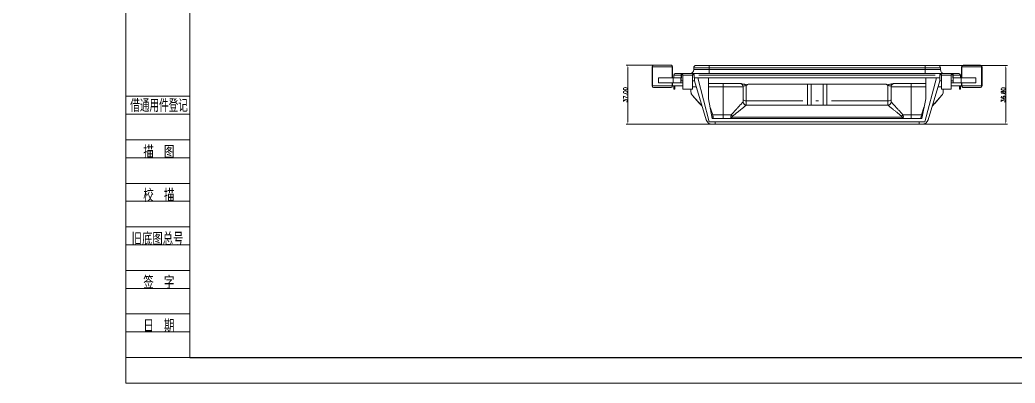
# Model space of a CAD drawing. Header units: millimetres. Extents: x -894 to 2281, y 379 to 1725.
# Drawn here: x 1264 to 1886, y 859 to 1086 of the extents above; entities that cross this region are included whole.
import ezdxf

# ---------------------------------------------------------------- set-up
doc = ezdxf.new("R2010")
doc.units = ezdxf.units.MM
for name, color, linetype, true_color in [('170', 7, 'Continuous', 0xffffff), ('6', 7, 'Continuous', 0xffffff), ('7', 7, 'Continuous', 0xffffff), ('Top', 7, 'Continuous', 0xffffff)]:
    doc.layers.add(name, color=color, linetype=linetype, true_color=true_color)
doc.layers.add('尺寸线层', color=3, linetype='Continuous')
doc.styles.add('chinesef_fs', font='simplex.shx', dxfattribs={"bigfont": 'gbcbig.shx'})
doc.styles.get("Standard").update_dxf_attribs({"font": 'txt', "bigfont": 'gbcbig.shx'})
doc.styles.add('标准', font='txt.shx')
doc.dimstyles.new('小粟', dxfattribs={"dimtxt": 2.5, "dimasz": 1.5, "dimexe": 1, "dimexo": 0.05, "dimgap": 0.3, "dimtad": 1, "dimzin": 0, "dimdsep": 46, "dimtxsty": 'Standard', "dimcen": 0.09, "dimadec": 1, "dimazin": 0, "dimtfac": 1, "dimtmove": 0, "dimatfit": 3, "dimfxl": 1, "dimtolj": 1, "dimtzin": 0, "dimlwd": 13, "dimlwe": 13, "dimarcsym": 0})
doc.dimstyles.new('小粟 Standard', dxfattribs={"dimtxt": 3, "dimasz": 1.5, "dimexe": 1, "dimexo": 0.05, "dimgap": 0.3, "dimtad": 1, "dimzin": 0, "dimdsep": 46, "dimtxsty": 'Standard', "dimcen": 0.09, "dimadec": 1, "dimazin": 0, "dimtfac": 1, "dimtmove": 0, "dimatfit": 3, "dimfxl": 1, "dimtolj": 1, "dimtzin": 0, "dimlwd": 13, "dimlwe": 13, "dimarcsym": 0})

# ---------------------------------------------------------------- blocks, each defined once
blk = doc.blocks.new('*D58')
at = {"layer": 'Defpoints', "color": 0}
for p in [(-289.53, 1433.19), (-289.53, 1271.69), (-235.71, 1271.69), (1837.75, 1057.52), (1825.85, 1020.72), (1880.08, 1020.72)]:
    blk.add_point(p, dxfattribs=at)
at = {"layer": '尺寸线层', "color": 0, "lineweight": 13}
for p, q in [((-289.48, 1433.19), (-234.71, 1433.19)), ((-235.71, 1431.69), (-235.71, 1273.19)), ((-289.48, 1271.69), (-234.71, 1271.69)), ((1837.8, 1057.52), (1881.08, 1057.52)), ((1880.08, 1056.02), (1880.08, 1022.22)), ((1825.9, 1020.72), (1881.08, 1020.72))]:
    blk.add_line(p, q, dxfattribs=at)
at = {"layer": '尺寸线层', "color": 0}
for points in [[(-235.96, 1431.69), (-235.46, 1431.69), (-235.71, 1433.19)], [(-235.96, 1273.19), (-235.46, 1273.19), (-235.71, 1271.69)], [(1879.83, 1056.02), (1880.33, 1056.02), (1880.08, 1057.52)], [(1879.83, 1022.22), (1880.33, 1022.22), (1880.08, 1020.72)]]:
    blk.add_solid(points, dxfattribs=at)
at = {"layer": '尺寸线层', "color": 0, "insert": (-237.51, 1352.44), "char_height": 3, "attachment_point": 5, "rotation": 90}
blk.add_mtext('\\A1;161.50', dxfattribs=at)
at = {"layer": '尺寸线层', "color": 0, "lineweight": -3, "insert": (1878.53, 1039.12), "char_height": 2.5, "attachment_point": 5, "rotation": 90, "style": '标准'}
blk.add_mtext('\\A1;36.80', dxfattribs=at)
blk = doc.blocks.new('*D59')
at = {"layer": 'Defpoints', "color": 0}
for p in [(-333.38, 1285.54), (-337.63, 1261.15), (-333.38, 1253.89), (1660.05, 1057.72), (1643.88, 1020.72), (1698.45, 1020.72)]:
    blk.add_point(p, dxfattribs=at)
at = {"layer": '尺寸线层', "color": 0, "lineweight": 13}
for p, q in [((-333.38, 1285.49), (-333.38, 1252.89)), ((-337.63, 1261.1), (-337.63, 1252.89)), ((-337.63, 1253.89), (-349.25, 1253.89)), ((-334.88, 1253.89), (-336.13, 1253.89)), ((1660, 1057.72), (1642.88, 1057.72)), ((1643.88, 1056.22), (1643.88, 1022.22)), ((1698.4, 1020.72), (1642.88, 1020.72))]:
    blk.add_line(p, q, dxfattribs=at)
at = {"layer": '尺寸线层', "color": 0}
for points in [[(-336.13, 1254.14), (-336.13, 1253.64), (-337.63, 1253.89)], [(-334.88, 1254.14), (-334.88, 1253.64), (-333.38, 1253.89)], [(1643.63, 1056.22), (1644.13, 1056.22), (1643.88, 1057.72)], [(1643.63, 1022.22), (1644.13, 1022.22), (1643.88, 1020.72)]]:
    blk.add_solid(points, dxfattribs=at)
at = {"layer": '尺寸线层', "color": 0, "insert": (-344.45, 1255.69), "char_height": 3, "attachment_point": 5}
blk.add_mtext('\\A1;4.25', dxfattribs=at)
at = {"layer": '尺寸线层', "color": 0, "lineweight": -3, "insert": (1642.33, 1039.22), "char_height": 2.5, "attachment_point": 5, "rotation": 90, "style": '标准'}
blk.add_mtext('\\A1;37.00', dxfattribs=at)

msp = doc.modelspace()

# ---------------------------------------------------------------- linework, layer by layer
at = {"layer": '170', "color": 7, "linetype": 'Continuous', "lineweight": 13}
for p, q in [((1330.117, 1531.012), (1330.117, 859.012)), ((1370.117, 1038.212), (1330.117, 1038.212)), ((1370.117, 1027.012), (1330.117, 1027.012)), ((1370.117, 1011.012), (1330.117, 1011.012)), ((1370.117, 999.812), (1330.117, 999.812)), ((1370.117, 983.812), (1330.117, 983.812)), ((1370.117, 972.612), (1330.117, 972.612)), ((1370.117, 956.612), (1330.117, 956.612)), ((1370.117, 945.412), (1330.117, 945.412)), ((1370.117, 929.412), (1330.117, 929.412)), ((1370.117, 918.212), (1330.117, 918.212)), ((1370.117, 902.212), (1330.117, 902.212)), ((1370.117, 891.012), (1330.117, 891.012)), ((1370.117, 875.012), (1330.117, 875.012)), ((1330.117, 859.012), (2280.517, 859.012))]:
    msp.add_line(p, q, dxfattribs=at)
at = {"layer": '170', "color": 7, "linetype": 'Continuous', "lineweight": 18}
msp.add_line((1370.117, 1515.012), (1370.117, 875.012), dxfattribs=at)
at = {"layer": '6', "color": 7, "linetype": 'Continuous', "lineweight": 20}
for p, q in [((1660.048, 1057.719), (1660.168, 1057.719)), ((1660.168, 1057.719), (1670.728, 1057.719)), ((1670.728, 1057.719), (1670.848, 1057.719)), ((1853.448, 1057.719), (1853.568, 1057.719)), ((1853.568, 1057.719), (1864.128, 1057.719)), ((1864.128, 1057.719), (1864.248, 1057.719)), ((1659.048, 1044.719), (1659.048, 1056.719)), ((1671.848, 1056.719), (1671.848, 1049.719)), ((1677.328, 1051.719), (1678.328, 1051.719)), ((1684.328, 1051.719), (1685.328, 1051.719)), ((1839.969, 1051.719), (1838.969, 1051.719)), ((1846.969, 1051.719), (1845.969, 1051.719)), ((1852.448, 1049.719), (1852.448, 1056.719)), ((1865.248, 1056.719), (1865.248, 1044.719)), ((1672.148, 1049.719), (1662.983, 1049.719)), ((1662.983, 1046.719), (1672.148, 1046.719)), ((1671.848, 1046.719), (1671.848, 1044.719)), ((1672.148, 1046.719), (1672.148, 1049.719)), ((1672.148, 1049.719), (1677.048, 1049.719)), ((1672.148, 1046.719), (1677.048, 1046.719)), ((1677.048, 1046.719), (1677.048, 1049.719)), ((1677.148, 1047.919), (1677.048, 1047.919)), ((1678.328, 1046.719), (1677.048, 1046.719)), ((1678.328, 1047.919), (1677.148, 1047.919)), ((1685.507, 1047.919), (1684.328, 1047.919)), ((1685.507, 1047.919), (1685.507, 1049.719)), ((1687.569, 1049.719), (1685.507, 1049.719)), ((1692.812, 1023.57), (1685.507, 1047.919)), ((1687.569, 1049.719), (1694.783, 1022.219)), ((1694.248, 1049.719), (1694.248, 1036.719)), ((1694.248, 1046.219), (1703.398, 1046.219)), ((1703.398, 1046.219), (1713.898, 1046.219)), ((1713.898, 1046.219), (1714.214, 1046.219)), ((1756.148, 1045.719), (1719.017, 1045.719)), ((1756.148, 1045.719), (1756.148, 1032.72)), ((1756.148, 1045.719), (1758.348, 1045.719)), ((1758.348, 1045.719), (1765.948, 1045.719)), ((1758.348, 1032.72), (1758.348, 1045.719)), ((1765.948, 1032.72), (1765.948, 1045.719)), ((1768.148, 1045.719), (1765.948, 1045.719)), ((1768.148, 1045.719), (1768.148, 1032.72)), ((1768.148, 1045.719), (1805.279, 1045.719)), ((1810.082, 1046.219), (1810.398, 1046.219)), ((1810.398, 1046.219), (1820.898, 1046.219)), ((1820.898, 1046.219), (1830.048, 1046.219)), ((1836.727, 1049.719), (1829.513, 1022.219)), ((1830.048, 1049.719), (1830.048, 1036.719)), ((1831.484, 1023.57), (1838.789, 1047.919)), ((1836.727, 1049.719), (1838.789, 1049.719)), ((1838.789, 1047.919), (1838.789, 1049.719)), ((1838.789, 1047.919), (1839.969, 1047.919)), ((1845.969, 1047.919), (1847.148, 1047.919)), ((1845.969, 1046.719), (1847.248, 1046.719)), ((1847.248, 1047.919), (1847.148, 1047.919)), ((1847.248, 1049.719), (1852.148, 1049.719)), ((1847.248, 1046.719), (1847.248, 1049.719)), ((1852.148, 1046.719), (1847.248, 1046.719)), ((1852.148, 1049.719), (1852.148, 1046.719)), ((1852.148, 1049.719), (1861.313, 1049.719)), ((1861.313, 1046.719), (1852.148, 1046.719)), ((1852.448, 1044.719), (1852.448, 1046.719)), ((1660.048, 1043.719), (1660.168, 1043.719)), ((1670.728, 1043.719), (1660.168, 1043.719)), ((1670.848, 1043.719), (1670.728, 1043.719)), ((1678.328, 1044.719), (1671.848, 1044.719)), ((1683.29, 1040.962), (1683.244, 1042.719)), ((1683.334, 1040.962), (1683.288, 1042.719)), ((1688.44, 1033.984), (1684.107, 1038.841)), ((1690.09, 1032.184), (1684.15, 1038.841)), ((1684.328, 1044.219), (1686.617, 1044.219)), ((1715.898, 1044.219), (1715.898, 1034.719)), ((1808.398, 1034.719), (1808.398, 1044.219)), ((1834.207, 1032.184), (1840.146, 1038.841)), ((1835.856, 1033.984), (1840.19, 1038.841)), ((1839.969, 1044.219), (1837.679, 1044.219)), ((1840.963, 1040.962), (1841.009, 1042.719)), ((1841.006, 1040.962), (1841.052, 1042.719)), ((1845.969, 1044.719), (1852.448, 1044.719)), ((1853.448, 1043.719), (1853.568, 1043.719)), ((1864.128, 1043.719), (1853.568, 1043.719)), ((1864.248, 1043.719), (1864.128, 1043.719)), ((1694.248, 1036.719), (1696.63, 1024.319)), ((1717.896, 1032.719), (1806.4, 1032.719)), ((1756.148, 1032.72), (1758.348, 1032.72)), ((1765.948, 1032.72), (1768.148, 1032.72)), ((1830.048, 1036.719), (1827.666, 1024.319)), ((1694.783, 1022.219), (1698.448, 1022.219)), ((1827.666, 1024.319), (1696.63, 1024.319)), ((1698.448, 1020.719), (1696.643, 1020.719)), ((1698.448, 1020.719), (1698.448, 1022.219)), ((1825.848, 1022.219), (1698.448, 1022.219)), ((1698.448, 1020.719), (1825.848, 1020.719)), ((1825.848, 1020.719), (1825.848, 1022.219)), ((1829.513, 1022.219), (1825.848, 1022.219)), ((1825.848, 1020.719), (1827.653, 1020.719))]:
    msp.add_line(p, q, dxfattribs=at)
at = {"layer": '6', "color": 155, "linetype": 'Continuous', "lineweight": 13}
for p, q in [((1659.048, 1056.719), (1659.288, 1056.719)), ((1659.288, 1056.719), (1659.288, 1044.719)), ((1671.608, 1056.719), (1659.288, 1056.719)), ((1671.608, 1049.719), (1671.608, 1056.719)), ((1671.848, 1056.719), (1671.608, 1056.719)), ((1852.448, 1056.719), (1852.688, 1056.719)), ((1852.688, 1056.719), (1852.688, 1049.719)), ((1865.008, 1056.719), (1852.688, 1056.719)), ((1865.008, 1044.719), (1865.008, 1056.719)), ((1865.248, 1056.719), (1865.008, 1056.719)), ((1662.983, 1049.719), (1662.983, 1046.719)), ((1671.608, 1044.719), (1671.608, 1046.719)), ((1677.148, 1049.719), (1677.148, 1047.919)), ((1703.398, 1046.219), (1703.398, 1044.219)), ((1820.898, 1046.219), (1820.898, 1044.219)), ((1847.148, 1047.919), (1847.148, 1049.719)), ((1852.688, 1046.719), (1852.688, 1044.719)), ((1861.313, 1049.719), (1861.313, 1046.719)), ((1659.048, 1044.719), (1659.288, 1044.719)), ((1659.288, 1044.719), (1671.608, 1044.719)), ((1671.608, 1044.719), (1671.848, 1044.719)), ((1703.398, 1044.219), (1694.248, 1044.219)), ((1715.898, 1044.219), (1703.398, 1044.219)), ((1703.398, 1026.719), (1703.398, 1044.219)), ((1717.898, 1044.886), (1717.898, 1035.385)), ((1806.398, 1035.385), (1806.398, 1044.886)), ((1808.398, 1044.219), (1820.898, 1044.219)), ((1820.898, 1044.219), (1820.898, 1026.719)), ((1830.048, 1044.219), (1820.898, 1044.219)), ((1852.448, 1044.719), (1852.688, 1044.719)), ((1852.688, 1044.719), (1865.008, 1044.719)), ((1865.008, 1044.719), (1865.248, 1044.719)), ((1715.896, 1034.719), (1715.898, 1034.719)), ((1717.898, 1032.719), (1717.898, 1035.385)), ((1717.898, 1035.385), (1753.148, 1035.385)), ((1761.348, 1035.385), (1762.948, 1035.385)), ((1771.148, 1035.385), (1806.398, 1035.385)), ((1806.398, 1032.719), (1806.398, 1035.385)), ((1808.398, 1034.719), (1808.4, 1034.719)), ((1695.202, 1031.752), (1696.906, 1026.719)), ((1696.214, 1026.485), (1696.906, 1026.719)), ((1696.906, 1026.719), (1697.123, 1025.437)), ((1696.906, 1026.719), (1703.398, 1026.719)), ((1703.398, 1024.319), (1703.398, 1026.719)), ((1703.398, 1026.719), (1708.545, 1026.719)), ((1815.752, 1026.719), (1820.898, 1026.719)), ((1820.898, 1024.319), (1820.898, 1026.719)), ((1820.898, 1026.719), (1827.391, 1026.719)), ((1827.391, 1026.719), (1827.174, 1025.437)), ((1827.391, 1026.719), (1829.094, 1031.752)), ((1828.082, 1026.485), (1827.391, 1026.719)), ((1708.925, 1025.143), (1815.371, 1025.143))]:
    msp.add_line(p, q, dxfattribs=at)
at = {"layer": '6', "color": 7, "linetype": 'Continuous', "lineweight": 20, "extrusion": (0, 0, -1)}
for centre, radius, start, end in [((-1660.048, 1056.719), 1, 0, 90), ((-1670.848, 1056.719), 1, 90, 180), ((-1853.448, 1056.719), 1, 0, 90), ((-1864.248, 1056.719), 1, 90, 180), ((-1713.898, 1044.219), 2, 90, 180), ((-1853.448, 1044.719), 1, 270, 0), ((-1864.248, 1044.719), 1, 180, 270), ((-1717.898, 1034.719), 2, 270, 0), ((-1806.398, 1034.719), 2, 180, 270)]:
    msp.add_arc(centre, radius, start, end, dxfattribs=at)
at = {"layer": '6', "color": 7, "linetype": 'Continuous', "lineweight": 20}
for centre, radius, start, end in [((1810.398, 1044.219), 2, 90, 180), ((1660.048, 1044.719), 1, 180, 270), ((1670.848, 1044.719), 1, 270, 0), ((1696.643, 1024.719), 4, 196.7, 270), ((1827.653, 1024.719), 4, 270, 343.3)]:
    msp.add_arc(centre, radius, start, end, dxfattribs=at)
at = {"layer": '6', "color": 155, "linetype": 'Continuous', "lineweight": 13}
for centre, major_axis, ratio, start_param, end_param in [((1660.168, 1056.719), (0, -1), 0.88, 3.1415927, 4.712389), ((1670.728, 1056.719), (0, -1), 0.88, 1.5707963, 3.1415927), ((1853.568, 1056.719), (0, 1), 0.88, 0, 1.5707963), ((1864.128, 1056.719), (0, 1), 0.88, 4.712389, 6.2831853), ((1660.168, 1044.719), (0, 1), 0.88, 1.5707963, 3.1415927), ((1670.728, 1044.719), (0, 1), 0.88, 3.1415927, 4.712389), ((1853.568, 1044.719), (0, 1), 0.88, 1.5707963, 3.1415927), ((1864.128, 1044.719), (0, 1), 0.88, 3.1415927, 4.712389), ((1717.896, 1034.719), (0, 2), 0.9998483, 1.5707963, 2.4412385), ((1717.898, 1036.052), (2, 0), 0.3335787, 3.1415927, 4.712389), ((1806.398, 1036.052), (2, 0), 0.3335787, 4.712389, 6.2831853), ((1806.4, 1034.719), (0, -2), 0.9998483, 0.687616, 1.5707963), ((1709.368, 1026.719), (-1.339, 1.486), 0.3182115, 1.2916107, 1.9103367), ((1814.928, 1026.719), (-1.339, -1.486), 0.3182115, 1.2312559, 1.849982), ((1697.123, 1026.078), (1.894, 0.641), 0.3053052, 4.2465416, 4.6094144), ((1708.925, 1025.931), (-1.993, -0.167), 0.3927738, 1.1829369, 1.5378625), ((1815.371, 1025.931), (-1.993, 0.167), 0.3927738, 1.6037301, 1.9586557), ((1827.174, 1026.078), (-1.894, 0.641), 0.3053052, 1.6737709, 2.0366437)]:
    msp.add_ellipse(centre, major_axis=major_axis, ratio=ratio, start_param=start_param, end_param=end_param, dxfattribs=at)
at = {"layer": '6', "color": 7, "linetype": 'Continuous', "lineweight": 20, "extrusion": (0, 0, -1)}
for centre, major_axis, start_param, end_param in [((1685.888, 1040.962), (0.311, -2.988), 0.8749524, 1.6603506), ((1685.932, 1040.962), (0.311, -2.988), 0.8749524, 1.6603506), ((1838.365, 1040.962), (-0.311, -2.988), 4.6228348, 5.4082329), ((1838.408, 1040.962), (-0.311, -2.988), 4.6228348, 5.4082329), ((1691.409, 1037.519), (0.518, -4.98), 0.7559522, 0.8749524), ((1832.887, 1037.519), (-0.518, -4.98), 5.4082329, 5.5272331), ((1693.059, 1035.719), (0.518, -4.98), 0.8125747, 0.8749524), ((1831.238, 1035.719), (-0.518, -4.98), 5.4082329, 5.4706106)]:
    msp.add_ellipse(centre, major_axis=major_axis, ratio=0.8636724, start_param=start_param, end_param=end_param, dxfattribs=at)
at = {"layer": '6', "color": 155, "linetype": 'Continuous', "lineweight": 13, "extrusion": (0, 0, -1)}
for centre, major_axis, ratio, start_param, end_param in [((1717.898, 1044.219), (2, 0), 0.3335787, 3.1415927, 4.712389), ((1806.398, 1044.219), (2, 0), 0.3335787, 4.712389, 6.2831853), ((1699.017, 1026.719), (0, -4), 0.5, 0.9272871, 1.2444198), ((1825.279, 1026.719), (0, -4), 0.5, 5.0387656, 5.3558982)]:
    msp.add_ellipse(centre, major_axis=major_axis, ratio=ratio, start_param=start_param, end_param=end_param, dxfattribs=at)
at = {"layer": '6', "color": 7, "linetype": 'Continuous', "lineweight": 20}
for centre, major_axis, start_param, end_param in [((1717.896, 1034.719), (0, 2), 2.4412382, 3.1415927), ((1806.4, 1034.719), (0, -2), 0, 0.6876159)]:
    msp.add_ellipse(centre, major_axis=major_axis, ratio=0.9998483, start_param=start_param, end_param=end_param, dxfattribs=at)
for points, knots in [([(1714.214, 1046.219), (1714.481, 1046.219), (1714.74, 1046.174), (1715.244, 1046.002), (1715.478, 1045.879), (1715.692, 1045.719)], [0, 0, 0, 0, 0.5, 0.5, 1, 1, 1, 1]), ([(1715.692, 1045.719), (1715.826, 1045.719), (1715.983, 1045.719), (1716.347, 1045.719), (1716.555, 1045.719), (1716.779, 1045.719)], [0, 0, 0, 0, 0.5, 0.5, 1, 1, 1, 1]), ([(1716.779, 1045.719), (1716.959, 1045.648), (1717.14, 1045.577), (1717.417, 1045.496), (1717.511, 1045.473), (1717.702, 1045.44), (1717.801, 1045.431), (1718.091, 1045.431), (1718.28, 1045.467), (1718.655, 1045.576), (1718.836, 1045.647), (1719.017, 1045.719)], [0, 0, 0, 0, 0.25, 0.25, 0.375, 0.375, 0.5, 0.5, 0.75, 0.75, 1, 1, 1, 1]), ([(1719.017, 1045.719), (1718.81, 1045.605), (1718.615, 1045.477), (1718.243, 1045.197), (1718.066, 1045.045), (1717.898, 1044.886)], [0, 0, 0, 0, 0.5, 0.5, 1, 1, 1, 1]), ([(1805.279, 1045.719), (1805.459, 1045.648), (1805.64, 1045.577), (1805.917, 1045.496), (1806.011, 1045.473), (1806.202, 1045.44), (1806.301, 1045.431), (1806.591, 1045.431), (1806.78, 1045.467), (1807.155, 1045.576), (1807.336, 1045.647), (1807.517, 1045.719)], [0, 0, 0, 0, 0.25, 0.25, 0.375, 0.375, 0.5, 0.5, 0.75, 0.75, 1, 1, 1, 1]), ([(1806.398, 1044.886), (1806.23, 1045.045), (1806.053, 1045.197), (1805.682, 1045.477), (1805.487, 1045.605), (1805.279, 1045.719)], [0, 0, 0, 0, 0.5, 0.5, 1, 1, 1, 1]), ([(1807.517, 1045.719), (1807.742, 1045.719), (1807.944, 1045.719), (1808.309, 1045.719), (1808.471, 1045.719), (1808.605, 1045.719)], [0, 0, 0, 0, 0.5, 0.5, 1, 1, 1, 1]), ([(1808.605, 1045.719), (1808.818, 1045.879), (1809.051, 1046.002), (1809.554, 1046.174), (1809.816, 1046.219), (1810.082, 1046.219)], [0, 0, 0, 0, 0.5, 0.5, 1, 1, 1, 1])]:
    msp.add_open_spline(points, degree=3, knots=knots, dxfattribs=at)
at = {"layer": '6', "color": 155, "linetype": 'Continuous', "lineweight": 13}
for points, knots in [([(1708.545, 1026.719), (1709.463, 1027.679), (1710.331, 1028.624), (1711.569, 1029.981), (1711.971, 1030.424), (1712.734, 1031.268), (1713.098, 1031.671), (1713.612, 1032.242), (1713.778, 1032.426), (1714.099, 1032.782), (1714.255, 1032.954), (1714.693, 1033.438), (1714.951, 1033.723), (1715.28, 1034.082), (1715.38, 1034.191), (1715.555, 1034.379), (1715.629, 1034.459), (1715.814, 1034.651), (1715.884, 1034.719), (1715.896, 1034.719)], [0, 0, 0, 0, 0.25, 0.25, 0.375, 0.375, 0.5, 0.5, 0.5625, 0.5625, 0.625, 0.625, 0.75, 0.75, 0.8125, 0.8125, 0.875, 0.875, 1, 1, 1, 1]), ([(1717.896, 1032.719), (1717.882, 1032.719), (1717.799, 1032.66), (1717.584, 1032.493), (1717.497, 1032.424), (1717.293, 1032.26), (1717.176, 1032.166), (1716.793, 1031.855), (1716.492, 1031.608), (1715.981, 1031.189), (1715.801, 1031.04), (1715.427, 1030.733), (1715.234, 1030.573), (1714.636, 1030.08), (1714.214, 1029.732), (1713.327, 1029.004), (1712.861, 1028.622), (1711.427, 1027.454), (1710.424, 1026.642), (1709.368, 1025.823)], [0, 0, 0, 0, 0.125, 0.125, 0.1875, 0.1875, 0.25, 0.25, 0.375, 0.375, 0.4375, 0.4375, 0.5, 0.5, 0.625, 0.625, 0.75, 0.75, 1, 1, 1, 1]), ([(1814.928, 1025.823), (1813.873, 1026.642), (1812.875, 1027.449), (1811.453, 1028.608), (1810.993, 1028.985), (1810.324, 1029.534), (1810.104, 1029.715), (1809.678, 1030.066), (1809.471, 1030.236), (1808.871, 1030.731), (1808.498, 1031.038), (1807.987, 1031.458), (1807.824, 1031.592), (1807.521, 1031.84), (1807.381, 1031.954), (1807.126, 1032.161), (1807.011, 1032.254), (1806.807, 1032.418), (1806.718, 1032.488), (1806.497, 1032.66), (1806.415, 1032.719), (1806.4, 1032.719)], [0, 0, 0, 0, 0.25, 0.25, 0.375, 0.375, 0.4375, 0.4375, 0.5, 0.5, 0.625, 0.625, 0.6875, 0.6875, 0.75, 0.75, 0.8125, 0.8125, 0.875, 0.875, 1, 1, 1, 1]), ([(1808.4, 1034.719), (1808.412, 1034.719), (1808.483, 1034.651), (1808.672, 1034.454), (1808.748, 1034.372), (1808.923, 1034.184), (1809.022, 1034.076), (1809.24, 1033.837), (1809.36, 1033.706), (1809.62, 1033.42), (1809.76, 1033.265), (1810.199, 1032.779), (1810.52, 1032.424), (1811.036, 1031.852), (1811.214, 1031.655), (1811.58, 1031.249), (1811.77, 1031.039), (1812.346, 1030.402), (1812.743, 1029.964), (1813.97, 1028.618), (1814.834, 1027.679), (1815.752, 1026.719)], [0, 0, 0, 0, 0.125, 0.125, 0.1875, 0.1875, 0.25, 0.25, 0.3125, 0.3125, 0.375, 0.375, 0.5, 0.5, 0.5625, 0.5625, 0.625, 0.625, 0.75, 0.75, 1, 1, 1, 1]), ([(1708.232, 1025.143), (1708.199, 1025.405), (1708.216, 1025.676), (1708.329, 1026.206), (1708.424, 1026.467), (1708.545, 1026.719)], [0, 0, 0, 0, 0.5, 0.5, 1, 1, 1, 1]), ([(1815.752, 1026.719), (1815.872, 1026.467), (1815.968, 1026.206), (1816.081, 1025.675), (1816.097, 1025.405), (1816.064, 1025.143)], [0, 0, 0, 0, 0.5, 0.5, 1, 1, 1, 1]), ([(1709.368, 1025.823), (1709.255, 1025.734), (1709.147, 1025.639), (1709.019, 1025.471), (1708.982, 1025.411), (1708.931, 1025.282), (1708.919, 1025.213), (1708.925, 1025.143)], [0, 0, 0, 0, 0.5, 0.5, 0.75, 0.75, 1, 1, 1, 1]), ([(1815.371, 1025.143), (1815.378, 1025.213), (1815.365, 1025.282), (1815.314, 1025.412), (1815.278, 1025.471), (1815.15, 1025.638), (1815.042, 1025.734), (1814.928, 1025.823)], [0, 0, 0, 0, 0.25, 0.25, 0.5, 0.5, 1, 1, 1, 1])]:
    msp.add_open_spline(points, degree=3, knots=knots, dxfattribs=at)
for points in [[(1708.378, 1024.296), (1708.32, 1024.557), (1708.271, 1024.839), (1708.232, 1025.143)], [(1708.925, 1025.143), (1708.938, 1024.839), (1708.954, 1024.557), (1708.973, 1024.296)], [(1815.323, 1024.296), (1815.342, 1024.557), (1815.358, 1024.839), (1815.371, 1025.143)], [(1816.064, 1025.143), (1816.025, 1024.839), (1815.976, 1024.557), (1815.918, 1024.296)]]:
    msp.add_open_spline(points, degree=3, dxfattribs=at)
at = {"layer": '7', "color": 7, "linetype": 'Continuous', "lineweight": 20}
for p, q in [((1686.548, 1057.519), (1694.648, 1057.519)), ((1694.648, 1057.519), (1829.648, 1057.519)), ((1837.748, 1057.519), (1829.648, 1057.519)), ((1672.548, 1049.719), (1672.548, 1051.419)), ((1677.148, 1052.419), (1673.548, 1052.419)), ((1677.148, 1052.419), (1847.148, 1052.419)), ((1677.328, 1051.819), (1678.328, 1051.819)), ((1677.328, 1051.419), (1677.328, 1051.819)), ((1677.328, 1049.719), (1677.328, 1051.419)), ((1678.328, 1051.819), (1678.328, 1051.419)), ((1678.328, 1042.719), (1678.328, 1051.419)), ((1684.328, 1051.819), (1685.328, 1051.819)), ((1684.328, 1051.419), (1684.328, 1051.819)), ((1684.328, 1051.419), (1684.328, 1042.719)), ((1685.048, 1056.019), (1685.048, 1054.919)), ((1685.328, 1051.819), (1685.328, 1051.419)), ((1685.328, 1051.419), (1685.328, 1049.719)), ((1838.969, 1051.819), (1839.969, 1051.819)), ((1838.969, 1051.819), (1838.969, 1051.419)), ((1838.969, 1051.419), (1838.969, 1049.719)), ((1839.248, 1056.019), (1839.248, 1054.919)), ((1839.969, 1051.419), (1839.969, 1051.819)), ((1839.969, 1051.419), (1839.969, 1042.719)), ((1845.969, 1051.819), (1846.969, 1051.819)), ((1845.969, 1051.819), (1845.969, 1051.419)), ((1845.969, 1042.719), (1845.969, 1051.419)), ((1846.969, 1051.419), (1846.969, 1051.819)), ((1846.969, 1049.719), (1846.969, 1051.419)), ((1847.148, 1052.419), (1850.748, 1052.419)), ((1851.748, 1049.719), (1851.748, 1051.419)), ((1677.148, 1049.719), (1677.048, 1049.719)), ((1677.148, 1049.719), (1677.328, 1049.719)), ((1685.508, 1049.719), (1685.328, 1049.719)), ((1836.727, 1049.719), (1687.57, 1049.719)), ((1838.969, 1049.719), (1838.789, 1049.719)), ((1847.148, 1049.719), (1846.969, 1049.719)), ((1847.148, 1049.719), (1847.248, 1049.719)), ((1672.548, 1042.719), (1672.548, 1044.719)), ((1672.548, 1042.719), (1673.148, 1042.719)), ((1673.148, 1042.719), (1673.148, 1044.719)), ((1678.328, 1042.719), (1684.328, 1042.719)), ((1845.969, 1042.719), (1839.969, 1042.719)), ((1851.148, 1042.719), (1851.148, 1044.719)), ((1851.748, 1042.719), (1851.148, 1042.719)), ((1851.748, 1042.719), (1851.748, 1044.719))]:
    msp.add_line(p, q, dxfattribs=at)
at = {"layer": '7', "color": 155, "linetype": 'Continuous', "lineweight": 13}
for p, q in [((1694.648, 1056.019), (1694.648, 1057.519)), ((1829.648, 1056.019), (1829.648, 1057.519)), ((1672.548, 1051.419), (1677.148, 1051.419)), ((1677.148, 1051.419), (1677.148, 1052.419)), ((1677.148, 1051.419), (1677.328, 1051.419)), ((1677.148, 1051.419), (1677.148, 1049.719)), ((1678.328, 1051.419), (1684.328, 1051.419)), ((1685.048, 1056.019), (1694.648, 1056.019)), ((1694.648, 1054.919), (1685.048, 1054.919)), ((1835.968, 1051.419), (1688.328, 1051.419)), ((1829.648, 1056.019), (1694.648, 1056.019)), ((1694.648, 1054.919), (1694.648, 1056.019)), ((1694.648, 1052.419), (1694.648, 1054.919)), ((1694.648, 1054.919), (1829.648, 1054.919)), ((1829.648, 1054.919), (1829.648, 1056.019)), ((1839.248, 1056.019), (1829.648, 1056.019)), ((1829.648, 1052.419), (1829.648, 1054.919)), ((1829.648, 1054.919), (1839.248, 1054.919)), ((1845.969, 1051.419), (1839.969, 1051.419)), ((1847.148, 1051.419), (1846.969, 1051.419)), ((1847.148, 1051.419), (1847.148, 1052.419)), ((1847.148, 1051.419), (1847.148, 1049.719)), ((1851.748, 1051.419), (1847.148, 1051.419))]:
    msp.add_line(p, q, dxfattribs=at)
at = {"layer": '7', "color": 7, "linetype": 'Continuous', "lineweight": 20}
for centre, radius, start, end in [((1686.548, 1056.019), 1.5, 90, 180), ((1682.548, 1054.919), 2.5, 270, 0), ((1850.748, 1051.419), 1, 0, 90)]:
    msp.add_arc(centre, radius, start, end, dxfattribs=at)
at = {"layer": '7', "color": 7, "linetype": 'Continuous', "lineweight": 20, "extrusion": (0, 0, -1)}
for centre, radius, start, end in [((-1837.748, 1056.019), 1.5, 90, 180), ((-1673.548, 1051.419), 1, 0, 90), ((-1841.748, 1054.919), 2.5, 270, 0)]:
    msp.add_arc(centre, radius, start, end, dxfattribs=at)
at = {"layer": 'Top', "lineweight": -3}
msp.add_line((1370.117, 875.012), (2264.517, 875.012), dxfattribs=at)

# ---------------------------------------------------------------- texts
at = {"layer": 'Top', "color": 44, "lineweight": -3, "insert": (1332.87, 1036.444), "char_height": 8, "width": 39.17003, "attachment_point": 1}
msp.add_mtext('{\\Fsimplex,gbcbig|c134;借通用件登记}', dxfattribs=at)
at = {"layer": 'Top', "color": 44, "linetype": 'Continuous', "lineweight": 13, "char_height": 8, "attachment_point": 7, "line_spacing_factor": 0.903614, "style": 'chinesef_fs'}
for s, insert in [('\\W1.1484;描 图', (1340.985, 999.46)), ('\\W1.1484;校 描', (1340.985, 972.26)), ('\\W1.1267;旧底图总号', (1333.697, 945.06)), ('\\W1.1484;签 字', (1340.985, 917.86)), ('\\W1.1484;日 期', (1340.985, 890.66))]:
    msp.add_mtext(s, dxfattribs=dict(at, insert=insert))

# ---------------------------------------------------------------- dimensions: what is measured, and where the dimension line sits
at = {"layer": '尺寸线层', "lineweight": -3}
for base, p1, p2, picture, middle in [((1880.084, 1020.719), (1837.748, 1057.519), (1825.848, 1020.719), '*D58', (1880.084, 1039.119)), ((1643.881, 1020.719), (1660.048, 1057.719), (1698.448, 1020.719), '*D59', (1643.881, 1039.219))]:
    dim = msp.add_linear_dim(base=base, p1=p1, p2=p2, angle=90, dimstyle='小粟', override={"dimtxsty": '标准'}, dxfattribs=at)
    dim.commit()
    dim.dimension.update_dxf_attribs({"geometry": picture, "text_midpoint": middle, "dimtype": 160})
at = {"layer": '尺寸线层'}
dim = msp.add_linear_dim(base=(-235.713, 1271.694), p1=(-289.531, 1433.194), p2=(-289.531, 1271.694), angle=90, dimstyle='小粟 Standard', dxfattribs=at)
dim.commit()
dim.dimension.update_dxf_attribs({"geometry": '*D58', "text_midpoint": (-235.713, 1352.444), "dimtype": 160})
dim = msp.add_linear_dim(base=(-333.381, 1253.894), p1=(-337.631, 1261.148), p2=(-333.381, 1285.544), dimstyle='小粟 Standard', dxfattribs=at)
dim.commit()
dim.dimension.update_dxf_attribs({"geometry": '*D59', "text_midpoint": (-344.446, 1253.894), "dimtype": 160})

doc.saveas('drawing.dxf')
